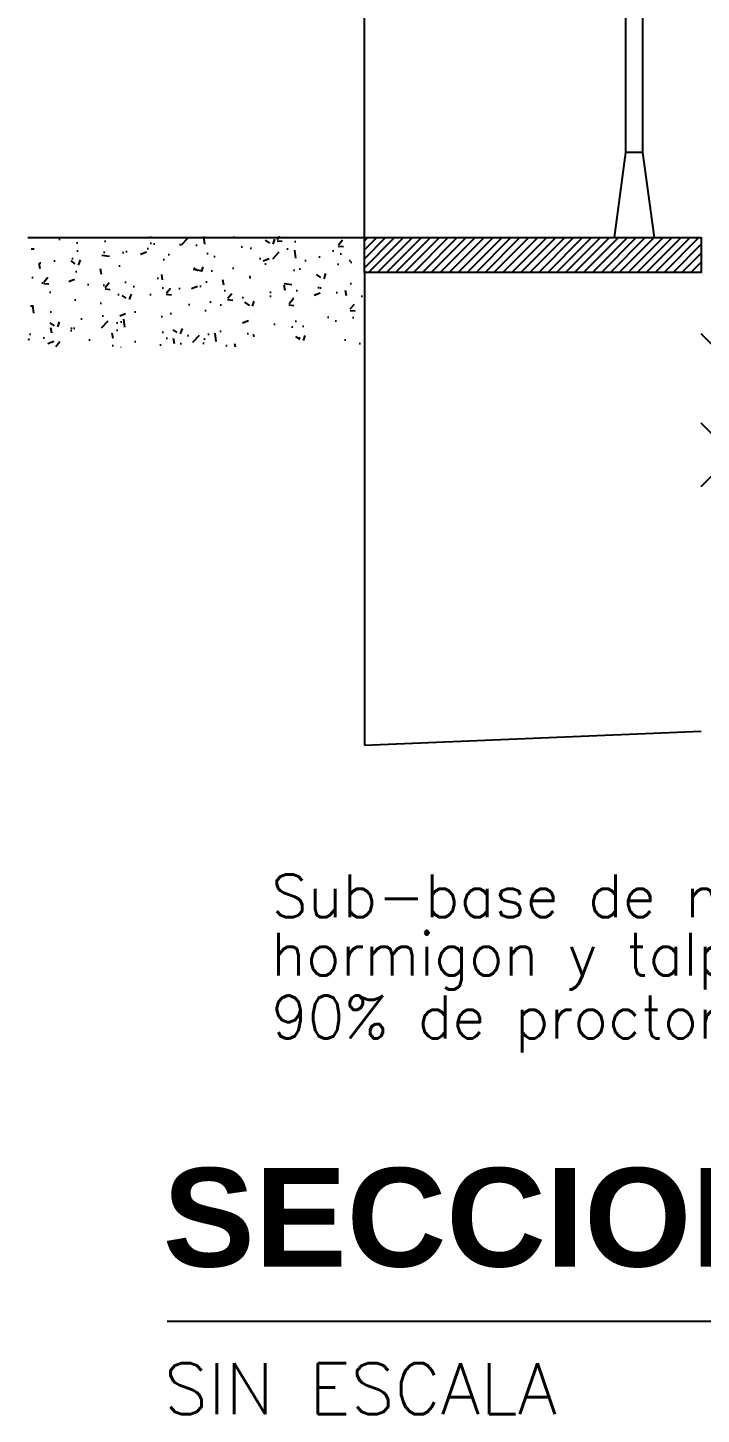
# Model space of a CAD drawing. Header units: millimetres. Extents: x 603916 to 1211550, y 1309898 to 2622648.
# Drawn here: x 604303.5 to 604313.79, y 1311046.3 to 1311067.5 of the extents above; entities that cross this region are included whole.
import ezdxf

# ---------------------------------------------------------------- set-up
doc = ezdxf.new("R2010")
doc.units = ezdxf.units.MM
doc.layers.add('acera', color=8, linetype='Continuous')
doc.layers.add('datos y tabla de areas', color=170, linetype='Continuous')
doc.styles.add('ARIALTEXT', font='')
doc.styles.add('ROMANS', font='ROMANS', dxfattribs={"height": 0.2})
doc.styles.get('ARIALTEXT').set_extended_font_data('Arial', bold=True)

# ---------------------------------------------------------------- blocks, each defined once
blk = doc.blocks.new('A$C42CB68AE')
at = {"color": 0, "linetype": 'ByBlock'}
for p, q in [((0.102, 9.246), (0.254, 9.246)), ((0.102, 0.759), (0.102, 9.246)), ((0.254, 9.144), (0.254, 9.246)), ((0.254, 9.144), (1.611, 9.144)), ((0.254, 8.738), (0.254, 9.042)), ((0.254, 9.042), (1.028, 9.042)), ((1.902, 8.89), (2.67, 8.89)), ((0.254, 0.759), (0.254, 8.502)), ((0, 0), (0.102, 0.759)), ((0.102, 0.762), (0.254, 0.762)), ((0.356, 0), (0.254, 0.759)), ((0, 0), (0.356, 0))]:
    blk.add_line(p, q, dxfattribs=at)
for centre, radius, start, end in [((1.921, 5.641), 3.517, 79.015, 118.2901), ((2.049, 5.575), 3.458, 92.5676, 120.781), ((2.007, 8.966), 0.13, 150.6255, 258.6901), ((2.565, 8.966), 0.13, 281.3099, 78.6901), ((2.286, 9.703), 0.916, 250.56, 289.44), ((0.305, 8.502), 0.0508, 120.781, 180)]:
    blk.add_arc(centre, radius, start, end, dxfattribs=at)

msp = doc.modelspace()

# ---------------------------------------------------------------- hatches: boundary and pattern name
at = {"true_color": 0x636466}
h = msp.add_hatch(dxfattribs=at)
h.set_pattern_fill('AR-CONC', color=251, scale=0.005138)
h.set_pattern_definition([(50, (258312.3623, 562566.4993), (0.9361067078, -0.0818986854), [0.097883279, -1.0767160689]), (355, (258312.3623, 562566.4993), (-0.1810888006, 0.9816939888), [0.0783066232, -0.8613758567]), (100.4514447, (258312.4403, 562566.49245), (0.7550179047, 0.8997952634), [0.0831879868, -0.9150686141]), (46.1842, (258312.3623, 562566.7603), (1.3928664246, -0.2160231451), [0.1468249185, -1.6150741034]), (96.63555761, (258312.4784, 562566.7423), (1.2198370125, 1.2713323036), [0.1247820313, -1.3726041608]), (351.18415117, (258312.3623, 562566.7603), (1.2198370125, 1.2713323036), [0.1174597656, -1.2920579053]), (21, (258312.49284, 562566.69504), (0.7790295937, -0.5254620958), [0.097883279, -1.0767160689]), (326, (258312.4928, 562566.695), (0.317553028, 0.9464001089), [0.0783066232, -0.8613728551]), (71.451445, (258312.5578, 562566.65125), (1.09658262, 0.420938018), [0.0831879868, -0.9150670366]), (37.5, (258312.36233, 562566.49928), (0.01586995347, 0.43446322626), [0, -0.85093197205, 0, -0.874423959, 0, -0.8646356311]), (7.5, (258312.36233, 562566.49928), (0.3433347857, 0.51475082177), [0, -0.49855216767, 0, -0.83135531625, 0, -0.3295403726]), (327.5, (258312.0713, 562566.49928), (0.69669564596, -0.02943560349), [0, -0.32627759665, 0, -1.01798610153, 0, -1.3507892501]), (317.5, (258311.9408, 562566.4993), (0.7611217842, 0.13064715568), [0, -0.42416087564, 0, -0.67604718025, 0, -0.95925613414])])
h.paths.add_polyline_path([(604308.642, 1311064.307), (604303.499, 1311064.307), (604303.499, 1311062.614), (604308.642, 1311062.614)])
at = {"layer": 'acera'}
h = msp.add_hatch(dxfattribs=at)
h.set_pattern_fill('ANSI31', color=8, scale=0.773492, style=0)
h.set_pattern_definition([(45, (351584.55887, 828146.74144), (-0.068367715192, 0.068367715192), [])])
h.paths.add_polyline_path([(604308.642, 1311064.288), (604313.786, 1311064.288), (604313.786, 1311063.755), (604308.642, 1311063.755)])

# ---------------------------------------------------------------- linework, layer by layer
for p, q in [((604308.642, 1311063.774), (604308.642, 1311056.531)), ((604308.642, 1311056.531), (604313.786, 1311056.743))]:
    msp.add_line(p, q)
at = {"color": 1}
msp.add_line((604305.628, 1311047.728), (604352.807, 1311047.728), dxfattribs=at)
at = {"layer": 'acera', "color": 7}
msp.add_line((604313.786, 1311063.755), (604308.642, 1311063.755), dxfattribs=at)
msp.add_lwpolyline([(604308.642, 1311064.288), (604313.786, 1311064.288), (604313.786, 1311063.755), (604308.642, 1311063.755)], close=True, dxfattribs=at)
at = {"layer": 'datos y tabla de areas'}
msp.add_line((604308.642, 1311064.307), (604308.642, 1311087.959), dxfattribs=at)
at = {"layer": 'datos y tabla de areas', "color": 0}
for p, q in [((604303.499, 1311064.288), (604308.642, 1311064.288)), ((604316.152, 1311060.451), (604313.786, 1311062.817)), ((604313.786, 1311060.484), (604315.421, 1311062.119)), ((604314.847, 1311060.392), (604313.786, 1311061.453))]:
    msp.add_line(p, q, dxfattribs=at)

# ---------------------------------------------------------------- block references
at = {"layer": 'datos y tabla de areas', "color": 0, "xscale": 1.714792471796731, "yscale": 1.714792471796731, "zscale": 6.859168111401732}
msp.add_blockref('A$C42CB68AE', (604312.46, 1311064.288), dxfattribs=at)

# ---------------------------------------------------------------- texts
at = {"style": 'ROMANS'}
for s, p in [('Sub-base de material mecanizado de ', (604307.217, 1311053.901)), ('hormigon y talpuja proporcion 50-50', (604307.217, 1311053.011)), ('90%%% de proctor con espesor de 0.30 mts.', (604307.217, 1311052.049))]:
    msp.add_text(s, height=0.65263, dxfattribs=at).set_placement(p)
at = {"color": 1, "style": 'ROMANS'}
msp.add_text('SIN ESCALA', height=0.7828, dxfattribs=at).set_placement((604305.58, 1311046.303))
at = {"color": 3, "insert": (604305.562, 1311050.068), "char_height": 1.50759, "attachment_point": 1, "style": 'ARIALTEXT'}
msp.add_mtext('SECCION TIPICA DE CALLE CON BOULEVARD', dxfattribs=at)

doc.saveas('drawing.dxf')
